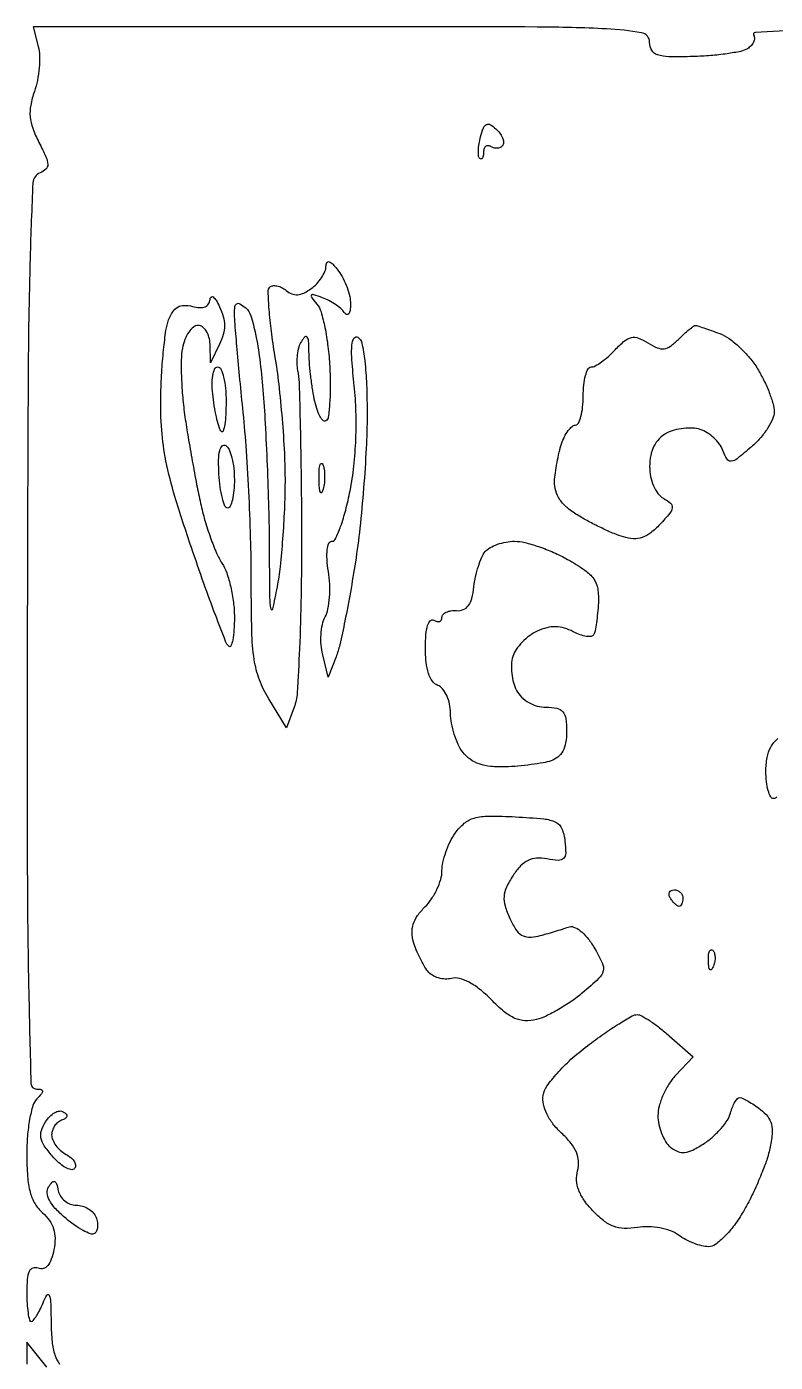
# Model space of a CAD drawing. Extents: x 0 to 102, y 0 to 135.
# Drawn here: x 0 to 7.62, y 121.75 to 135.36 of the extents above; entities that cross this region are included whole.
import ezdxf

# ---------------------------------------------------------------- set-up
doc = ezdxf.new("R2010")
doc.units = 0
doc.header["$MEASUREMENT"] = 0

msp = doc.modelspace()

# ---------------------------------------------------------------- linework, layer by layer
for points in [[(7.90967, 135.325603, 0.001831), (7.419249, 135.301087, 0.569499), (7.404297, 135.272493, -0.151105), (7.412552, 135.240647, -0.097869), (7.403382, 135.203406, -0.08101), (7.378162, 135.166401, -0.063281), (7.34043, 135.135604, -0.089398), (7.273342, 135.108823, -0.014456), (7.1343, 135.084586, -0.01556), (6.967052, 135.065681, -0.013121), (6.78915, 135.055851, -0.010458), (6.540877, 135.053854, -0.076144), (6.423697, 135.07335, -0.186344), (6.366525, 135.120088, -0.129977), (6.345, 135.201492, 0.365761), (6.263103, 135.298469, 0.02945), (5.904957, 135.337782, 0.011797), (5.1988, 135.35675, 0.000815), (3.205629, 135.36), (0.066257, 135.36), (0.116824, 135.158528, -0.055177), (0.129869, 135.062961, -0.027559), (0.126242, 134.94081, -0.026972), (0.108447, 134.813353, -0.03571), (0.077877, 134.700278, 0.037081), (0.040315, 134.559817, 0.069075), (0.034527, 134.442354, 0.06603), (0.061001, 134.324272, 0.031216), (0.12404, 134.18113, -0.012875), (0.196121, 134.032483, -0.096518), (0.214137, 133.956671, -0.21468), (0.194761, 133.90845, -0.100178), (0.136701, 133.871554, 0.297928), (0.062614, 133.768928, 0.00456), (0.034211, 133.002686, 0.005778), (0.014091, 131.7741, 0.000768), (0.005568, 129.177774, 0.00094), (0.005882, 126.83363, 0.00459), (0.020736, 125.506713, 0.001853), (0.042886, 124.586987, 0.406099), (0.100245, 124.5312, -0.050454), (0.14689, 124.526481, -0.35278), (0.160474, 124.51005, -0.183035), (0.15034, 124.482244, -0.018459), (0.10152, 124.42968, 0.128075), (0.062121, 124.362534, 0.024226), (0.029821, 124.222972, 0.024455), (0.007449, 124.051957, 0.020299), (0, 123.868553, 0.017578), (0.008084, 123.638661, 0.048073), (0.034983, 123.478485, 0.067941), (0.084251, 123.361341, 0.080813), (0.160978, 123.269331, -0.058956), (0.231522, 123.191851, -0.080193), (0.273485, 123.107312, -0.075802), (0.288104, 123.010184, -0.046774), (0.277077, 122.894951, -0.035541), (0.250561, 122.795248, -0.093106), (0.214117, 122.731102, -0.151245), (0.168764, 122.702145, -0.159952), (0.1161, 122.704738, 0.174667), (0.06333, 122.705823, 0.205067), (0.026307, 122.672704, 0.089238), (0.005571, 122.594269, 0.020115), (0, 122.455845, 0.014419), (0.003245, 122.343348, 0.02365), (0.013226, 122.248599, 0.02026), (0.027321, 122.176391, 0.347425), (0.045026, 122.1624, 0.228178), (0.066812, 122.172888, 0.026307), (0.099301, 122.218315, 0.027483), (0.133977, 122.279831, 0.019041), (0.166564, 122.35275, -0.041795), (0.205778, 122.430773, -0.61868), (0.229237, 122.428737, -0.085942), (0.243415, 122.360443, -0.004937), (0.248438, 122.145454, 0.020643), (0.258868, 121.95518, 0.053027), (0.28648, 121.820353, 0.076753), (0.33299, 121.726751, 0.112022)], [(7.640607, 127.508119, -0.233512), (7.608381, 127.4922, -0.277721), (7.577918, 127.510534, -0.052295), (7.552601, 127.573423, -0.042571), (7.535129, 127.662755, -0.027018), (7.5294, 127.768705, -0.043342), (7.541662, 127.909895, -0.083151), (7.579379, 128.016797, -0.083629), (7.649691, 128.105189, -0.044269)], [(0.204337, 121.6971), (0.00084, 121.9509), (0.00042, 121.72577, 0.074073)]]:
    msp.add_lwpolyline(points, format="xyb")
for points in [[(4.779651, 134.318923, -0.047171), (4.8186, 134.275477, -0.059215), (4.845373, 134.228532, -0.071078), (4.856786, 134.185299, -0.166709), (4.849775, 134.15307, -0.121744), (4.828736, 134.132093, -0.10174), (4.798909, 134.121581, -0.092287), (4.764802, 134.12322, -0.080555), (4.731754, 134.136913, 0.110306), (4.701765, 134.147314, 0.182985), (4.676134, 134.140828, 0.160128), (4.658913, 134.117864, 0.081648), (4.653, 134.081893, -0.035907), (4.650324, 134.044676, -0.099813), (4.64156, 134.0201, -0.236239), (4.628689, 134.011935, -0.225392), (4.614056, 134.017144, -0.17633), (4.601846, 134.043328, -0.031588), (4.600526, 134.098091, -0.030707), (4.607321, 134.165505, -0.023487), (4.622686, 134.238018, -0.028407), (4.651638, 134.327605, -0.183391), (4.682849, 134.362331, -0.256365), (4.722346, 134.361304, -0.054489)], [(3.175191, 132.86928, -0.043563), (3.222658, 132.793652, -0.031264), (3.262533, 132.702135, -0.031777), (3.289666, 132.609478, -0.057257), (3.298105, 132.53088, -0.029891), (3.293785, 132.466698, -0.131589), (3.279536, 132.431899, -0.353725), (3.258905, 132.42684, -0.133511), (3.234655, 132.447471, 0.065935), (3.199591, 132.486487, 0.02831), (3.143753, 132.528972, 0.027406), (3.078304, 132.568117, 0.032458), (3.012484, 132.597458, 0.009984), (2.92331, 132.628448, 0.302899), (2.901612, 132.622355, 0.352315), (2.900958, 132.601492, 0.011655), (2.956142, 132.531753, -0.103629), (2.997972, 132.452608, -0.019607), (3.037082, 132.29312, -0.020186), (3.068427, 132.099991, -0.017314), (3.086097, 131.894802, -0.012272), (3.091422, 131.695676, -0.018219), (3.08545, 131.521309, -0.013585), (3.071653, 131.380743, -0.226828), (3.046989, 131.342359, -0.352494), (3.018117, 131.345964, -0.07046), (2.985357, 131.391074, -0.04702), (2.953857, 131.466963, -0.025525), (2.929, 131.564948, -0.012931), (2.908751, 131.681834, -0.008755), (2.891471, 131.815928, -0.008825), (2.879323, 131.946164, -0.017383), (2.875105, 132.050025, 0.013314), (2.871654, 132.156279, 0.147581), (2.857165, 132.195712, 0.455501), (2.834057, 132.19735, 0.05566), (2.798047, 132.15241, 0.070642), (2.771653, 132.093823, 0.03792), (2.755368, 132.016059, 0.036854), (2.750613, 131.932639, 0.047355), (2.759149, 131.85631, -0.04384), (2.773935, 131.732002, -0.001821), (2.786076, 131.284398, -0.003145), (2.795205, 130.753319, -0.002227), (2.799047, 130.1571, -0.004784), (2.794511, 129.558395, -0.006546), (2.778212, 129.019542, -0.00442), (2.754699, 128.569272, -0.073501), (2.723859, 128.422963), (2.645638, 128.211627), (2.465094, 128.507563, -0.048351), (2.370321, 128.703172, -0.051507), (2.317343, 128.909257, -0.031302), (2.292654, 129.195242, -0.006767), (2.287688, 129.6918, 0.00795), (2.282724, 130.093256, 0.00483), (2.264722, 130.567674, 0.004839), (2.237757, 131.038047, 0.008513), (2.205097, 131.4261, -0.001495), (2.172105, 131.761665, -0.001927), (2.143908, 132.07012, -0.001464), (2.122029, 132.328797, -0.01692), (2.117183, 132.430509, -0.028754), (2.120588, 132.508367, -0.245668), (2.139198, 132.536587, -0.272248), (2.171335, 132.535764, -0.033889), (2.230327, 132.493205, -0.14767), (2.282453, 132.41448, -0.021116), (2.330742, 132.224893, -0.020429), (2.373125, 131.972431, -0.011128), (2.405513, 131.659758, -0.006612), (2.428806, 131.316427, -0.003489), (2.449106, 130.889704, -0.00347), (2.463809, 130.452528, -0.005348), (2.469855, 130.074262, 0.001188), (2.473925, 129.543224, 0.045893), (2.485959, 129.425373, 0.810188), (2.506593, 129.425054, 0.010093), (2.553081, 129.6495, 0.019106), (2.583532, 129.856816, 0.007977), (2.609403, 130.138204, 0.007879), (2.62756, 130.440611, 0.01012), (2.634239, 130.719172, 0.013444), (2.62743, 131.013194, 0.007895), (2.604284, 131.364302, 0.007892), (2.57003, 131.714861, 0.013323), (2.528874, 132.007269, -0.009324), (2.491664, 132.257148, -0.013925), (2.469325, 132.476846, -0.008843), (2.459186, 132.658382, -0.208836), (2.477503, 132.705103, -0.163203), (2.507202, 132.719886, -0.084656), (2.549076, 132.718604, -0.069308), (2.596436, 132.701961, -0.054156), (2.641945, 132.671851, 0.078822), (2.700159, 132.637318, 0.112968), (2.759235, 132.628202, 0.095731), (2.823503, 132.645489, 0.044463), (2.89779, 132.690272, 0.045706), (2.954541, 132.74032, 0.042157), (3.002971, 132.801141, 0.044851), (3.036706, 132.863105, 0.09681), (3.048291, 132.915927, -0.109556), (3.058086, 132.955762, -0.383178), (3.080627, 132.964754, -0.124257), (3.117918, 132.939269, -0.019125)], [(1.964454, 132.50475, -0.045146), (2.001587, 132.40584, -0.067329), (2.013956, 132.3144, -0.067329), (2.001587, 132.22296, -0.045146), (1.964454, 132.12405), (1.872652, 131.9337), (1.866926, 132.12405, 0.058963), (1.856083, 132.196845, 0.076274), (1.828711, 132.258485, 0.093346), (1.789699, 132.299835, 0.158389), (1.744875, 132.3144, 0.173415), (1.697225, 132.297361, 0.071387), (1.650246, 132.246059, 0.058867), (1.610925, 132.170771, 0.045823), (1.586084, 132.08175, 0.041185), (1.574206, 131.961207, 0.013125), (1.576074, 131.780759, 0.013), (1.58872, 131.579008, 0.014142), (1.61164, 131.3838, 0.005091), (1.644287, 131.175335, 0.003211), (1.686434, 130.932639, 0.003224), (1.730946, 130.694545, 0.00592), (1.770737, 130.501333, 0.016882), (1.814898, 130.327448, 0.015023), (1.872246, 130.149954, 0.015258), (1.933505, 129.993441, 0.044143), (1.988406, 129.890959, -0.061845), (2.037054, 129.791902, -0.026561), (2.077813, 129.650086, -0.025786), (2.105699, 129.492548, -0.030918), (2.115, 129.342277, -0.01518), (2.110976, 129.209757, -0.032306), (2.098165, 129.108056, -0.055411), (2.079629, 129.048264, -0.528543), (2.057689, 129.044111, -0.104241), (2.025924, 129.092843, -0.002183), (1.922172, 129.363896, -0.004982), (1.804972, 129.683736, -0.003323), (1.676833, 130.052261, -0.008148), (1.509742, 130.570874, -0.024054), (1.418112, 130.933826, -0.031122), (1.374786, 131.24817, -0.023778), (1.365343, 131.5953, -0.00982), (1.374954, 131.835489, -0.010816), (1.393848, 132.067487, -0.010279), (1.418301, 132.26456, -0.052773), (1.445455, 132.371144, -0.054485), (1.486852, 132.453914, -0.120368), (1.537796, 132.502196, -0.12827), (1.602975, 132.519805, -0.066218), (1.687356, 132.509327, 0.046999), (1.762052, 132.497131, 0.110541), (1.817587, 132.505653, 0.15755), (1.852287, 132.534001, 0.131703), (1.866926, 132.579483, -0.189574), (1.878018, 132.604045, -0.372339), (1.897937, 132.605222, -0.093696), (1.928589, 132.570979, -0.023478)], [(3.372873, 132.194377, -0.208205), (3.41416, 132.134885, -0.019526), (3.442666, 131.954908, -0.020197), (3.461598, 131.711586, -0.009831), (3.467083, 131.399957, -0.012375), (3.458058, 131.063455, -0.007032), (3.431346, 130.657021, -0.007018), (3.392911, 130.24815, -0.0115), (3.347558, 129.9033, -0.005443), (3.296606, 129.596641, -0.006239), (3.241093, 129.304862, -0.005668), (3.188171, 129.058773, -0.035218), (3.150834, 128.935265), (3.072117, 128.72863), (3.014511, 128.958151, -0.043475), (2.998588, 129.057448, -0.034671), (2.998284, 129.165949, -0.035788), (3.012346, 129.267153, -0.070564), (3.040164, 129.343242, 0.076216), (3.068758, 129.424267, 0.028872), (3.084283, 129.543587, 0.027786), (3.08644, 129.677472, 0.030365), (3.073442, 129.806806, -0.022305), (3.058904, 129.931278, -0.045983), (3.060885, 130.029194, -0.068119), (3.077311, 130.094021, -0.305672), (3.108124, 130.1148, 0.294733), (3.146256, 130.139416, 0.019498), (3.197723, 130.266302, 0.023206), (3.249242, 130.432883, 0.014822), (3.294254, 130.63055, 0.022051), (3.332011, 130.880096, 0.016663), (3.352158, 131.156563, 0.016505), (3.353959, 131.437315, 0.020026), (3.336434, 131.69992, -0.007876), (3.31244, 131.963061, -0.037203), (3.312318, 132.114505, -0.111021), (3.333501, 132.184294, -0.425311)], [(6.810835, 132.3144, -0.076674), (6.831376, 132.311232, -0.003839), (6.896287, 132.290168, -0.006098), (6.973199, 132.26351, -0.004369), (7.058554, 132.231909, -0.065457), (7.153811, 132.180603, -0.031335), (7.261409, 132.092263, -0.030408), (7.363839, 131.984477, -0.03792), (7.444445, 131.872359, -0.02265), (7.509125, 131.754588, -0.021753), (7.563839, 131.629875, -0.022286), (7.602311, 131.515841, -0.06982), (7.613684, 131.435943, -0.105531), (7.597829, 131.36093, -0.038592), (7.545959, 131.265011, -0.036159), (7.471178, 131.165646, -0.03589), (7.382688, 131.077825, -0.008671), (7.235303, 130.955559, -0.136766), (7.175868, 130.930197, -0.301228), (7.134262, 130.950485, -0.044437), (7.092066, 131.039392, 0.070463), (7.056775, 131.104765, 0.046453), (6.999806, 131.168612, 0.046072), (6.931273, 131.221509, 0.064572), (6.861274, 131.254147, 0.064443), (6.783029, 131.268274, 0.039898), (6.689523, 131.265483, 0.039465), (6.595976, 131.24764, 0.056066), (6.517396, 131.21631, 0.076634), (6.443148, 131.160524, 0.075861), (6.388847, 131.084788, 0.068947), (6.356007, 130.989816, 0.04885), (6.345, 130.877427, 0.048894), (6.355066, 130.774736, 0.052869), (6.38487, 130.67875, 0.058467), (6.429819, 130.600878, 0.10546), (6.484958, 130.552483, -0.050336), (6.55767, 130.501578, -0.25267), (6.574776, 130.456737, -0.14183), (6.549874, 130.399805, -0.01398), (6.450029, 130.286439, -0.039392), (6.35636, 130.200561, -0.083451), (6.270066, 130.15378, -0.094448), (6.180424, 130.140972, -0.062115), (6.077421, 130.158706, -0.025762), (5.983585, 130.192542, -0.011161), (5.862351, 130.246669, -0.01101), (5.735701, 130.31009, -0.014364), (5.622917, 130.373918, -0.037104), (5.509221, 130.454727, -0.066233), (5.431452, 130.538802, -0.08005), (5.387887, 130.627979, -0.086771), (5.376179, 130.723822, -0.021121), (5.384487, 130.812138, -0.012294), (5.401513, 130.917229, -0.012278), (5.423786, 131.021854, -0.02025), (5.448314, 131.10885, -0.035102), (5.47788, 131.181713, -0.045495), (5.51534, 131.243285, -0.052746), (5.55468, 131.286119, -0.182616), (5.589301, 131.2992, 0.287381), (5.619789, 131.318301, 0.047793), (5.645023, 131.386179, 0.039954), (5.662483, 131.481832, 0.025175), (5.6682, 131.5953, -0.025955), (5.674094, 131.708764, -0.041068), (5.692083, 131.804421, -0.049718), (5.718113, 131.872065, -0.283257), (5.749504, 131.8914, 0.128838), (5.791169, 131.902317, 0.027372), (5.85496, 131.942959, 0.026938), (5.925762, 131.99973, 0.022767), (5.994331, 132.066921, -0.029386), (6.089091, 132.15735, -0.124822), (6.158912, 132.1915, -0.146388), (6.230317, 132.185476, -0.045874), (6.32722, 132.136671, 0.039617), (6.422013, 132.087434, 0.129465), (6.491387, 132.077491, 0.129046), (6.556794, 132.102996, 0.039249), (6.638336, 132.17265, -0.010089), (6.694876, 132.226953, -0.014298), (6.747479, 132.272761, -0.010314), (6.792567, 132.308279, -0.163074)], [(1.944995, 131.8914, -0.299902), (1.978088, 131.869589, -0.041931), (2.005312, 131.787853, -0.036586), (2.02422, 131.673995, -0.02286), (2.0304, 131.5389, -0.012704), (2.027046, 131.406893, -0.026007), (2.016422, 131.303925, -0.036971), (2.001193, 131.238511, -0.563819), (1.982814, 131.233986, -0.123708), (1.962223, 131.268396, -0.013842), (1.938097, 131.357162, -0.016143), (1.91537, 131.46624, -0.012435), (1.897409, 131.586486, -0.024631), (1.888507, 131.70632, -0.044958), (1.894868, 131.804106, -0.061592), (1.913891, 131.8708, -0.301117)], [(2.026537, 131.090087, -0.156011), (2.060715, 131.050138, -0.036943), (2.089014, 130.965962, -0.034512), (2.108501, 130.85976, -0.028125), (2.115, 130.744307, -0.022049), (2.110077, 130.632737, -0.035387), (2.095007, 130.538713, -0.039839), (2.073341, 130.470912, -0.304372), (2.04694, 130.4532, -0.310128), (2.019256, 130.472198, -0.029369), (1.992879, 130.554773, -0.029443), (1.971217, 130.66645, -0.01845), (1.958477, 130.79898, -0.016678), (1.954719, 130.945852, -0.055533), (1.966134, 131.041548, -0.142536), (1.99126, 131.086169, -0.344864)], [(3.016492, 130.89896, -0.06278), (3.029899, 130.848374, -0.030339), (3.034794, 130.781449, -0.029507), (3.031463, 130.710099, -0.037336), (3.019627, 130.64516, -0.087174), (3.004709, 130.612532, -0.597527), (2.991163, 130.614016, -0.080377), (2.980928, 130.65893, -0.012823), (2.977493, 130.7493, -0.014395), (2.978995, 130.840678, -0.052471), (2.987656, 130.897955, -0.333666), (3.001365, 130.908856, -0.31318)], [(4.96909, 130.1148, -0.060519), (5.072614, 130.102224, -0.02206), (5.214568, 130.060497, -0.021494), (5.367383, 130.000699, -0.02402), (5.508782, 129.929937, -0.022223), (5.684941, 129.820358, -0.08885), (5.775078, 129.731519, -0.116461), (5.815993, 129.630125, -0.052314), (5.8228, 129.485787, -0.010188), (5.814699, 129.381847, -0.012032), (5.802675, 129.28396, -0.010944), (5.788792, 129.202185, -0.071155), (5.775215, 129.162821, -0.245391), (5.750152, 129.145104, -0.069356), (5.700794, 129.145323, -0.052838), (5.637089, 129.161488, -0.034342), (5.567764, 129.192675, 0.051215), (5.476821, 129.229958, 0.068128), (5.388588, 129.243353, 0.066036), (5.297898, 129.23267, 0.044627), (5.199536, 129.198061, 0.0542), (5.121492, 129.151721, 0.041023), (5.046947, 129.085528, 0.041989), (4.986617, 129.010733, 0.071997), (4.951751, 128.938753, 0.064541), (4.937662, 128.860631, 0.039898), (4.940487, 128.767229, 0.039456), (4.958353, 128.673753, 0.055976), (4.98969, 128.595196, 0.07576), (5.041481, 128.526015, 0.064212), (5.114319, 128.470794, 0.062987), (5.200263, 128.434999, 0.067308), (5.290477, 128.4228, -0.048959), (5.399876, 128.412062, -0.170671), (5.460074, 128.376486, -0.144069), (5.490632, 128.306707, -0.031663), (5.499, 128.174701, -0.04213), (5.489456, 128.06163, -0.079875), (5.460102, 127.975323, -0.098338), (5.410471, 127.91436, -0.096329), (5.340968, 127.876445, -0.032829), (5.259388, 127.856334, -0.011141), (5.138584, 127.837608, -0.011024), (5.003817, 127.822798, -0.012459), (4.873916, 127.81467, -0.033176), (4.726938, 127.818897, -0.060052), (4.609524, 127.844542, -0.071818), (4.516359, 127.892855, -0.075448), (4.442439, 127.964876, -0.054878), (4.395294, 128.043856, -0.030816), (4.355163, 128.148285, -0.030388), (4.327271, 128.260067, -0.043109), (4.317291, 128.362005, 0.049876), (4.306846, 128.455624, 0.054381), (4.278113, 128.542494, 0.061312), (4.236516, 128.610258, 0.133628), (4.1877, 128.646006, -0.147896), (4.132935, 128.688516, -0.074423), (4.093058, 128.767314, -0.053816), (4.068578, 128.880835, -0.026222), (4.0608, 129.029044, -0.020184), (4.066205, 129.162886, -0.052718), (4.083994, 129.257387, -0.110641), (4.111427, 129.306225, -0.362819), (4.1454, 129.3111, 0.071788), (4.17777, 129.297022, 0.147441), (4.205149, 129.29773, 0.189057), (4.22322, 129.312716, 0.126864), (4.23, 129.339007, -0.186387), (4.241455, 129.368669, -0.100505), (4.27349, 129.392192, -0.076067), (4.321396, 129.406029, -0.052184), (4.37805, 129.40745, 0.115425), (4.446922, 129.417904, 0.140866), (4.498204, 129.457733, 0.095802), (4.533415, 129.532616, 0.034052), (4.554736, 129.6495, -0.025985), (4.572133, 129.754424, -0.024027), (4.600655, 129.85981, -0.024779), (4.635218, 129.951108, -0.070023), (4.670845, 130.00905, -0.092216), (4.71943, 130.049625, -0.042811), (4.794537, 130.083736, -0.040466), (4.881979, 130.106984, -0.044772)], [(4.977846, 127.305845, -0.009817), (5.267935, 127.284894, -0.0911), (5.38847, 127.25109, -0.184596), (5.450179, 127.184927, -0.067614), (5.482422, 127.058908, -0.026892), (5.490075, 126.934995, -0.201653), (5.468182, 126.881742, -0.215294), (5.415844, 126.862122, -0.030867), (5.299548, 126.876991, 0.060844), (5.19335, 126.884154, 0.1008), (5.106759, 126.861571, 0.091215), (5.030139, 126.804767, 0.042744), (4.953655, 126.707325, 0.034066), (4.886627, 126.588037, 0.091876), (4.861681, 126.494485, 0.092123), (4.871945, 126.398355, 0.03437), (4.919815, 126.27072, 0.036933), (4.980103, 126.160719, 0.110956), (5.040946, 126.101176, 0.134573), (5.113992, 126.079693, 0.0662), (5.210977, 126.090768, 0.006545), (5.291304, 126.11205, 0.005201), (5.37748, 126.137063, 0.00526), (5.456886, 126.161923, 0.01312), (5.514212, 126.182212, -0.182993), (5.570671, 126.182462, -0.075861), (5.638383, 126.144677, -0.057986), (5.709534, 126.074814, -0.036299), (5.776099, 125.978784, -0.021838), (5.862121, 125.817468, -0.173213), (5.870699, 125.734652, -0.144985), (5.825831, 125.657685, -0.013887), (5.661907, 125.511787, -0.024083), (5.546725, 125.42398, -0.019843), (5.416094, 125.34144, -0.020292), (5.289898, 125.275219, -0.049232), (5.190972, 125.239747, -0.071396), (5.075277, 125.227746, -0.094315), (4.972245, 125.251574, -0.070715), (4.864515, 125.318597, -0.024742), (4.730364, 125.442873, 0.029258), (4.616184, 125.54675, 0.046712), (4.506389, 125.619681, 0.057802), (4.407804, 125.658771, 0.130177), (4.328012, 125.65902, -0.075115), (4.263171, 125.652132, -0.061306), (4.194283, 125.663715, -0.062746), (4.131934, 125.691137, -0.089079), (4.086394, 125.730868, -0.037253), (4.04802, 125.786808, -0.017377), (4.006456, 125.864352, -0.017106), (3.968285, 125.949127, -0.022911), (3.939927, 126.028522, -0.069501), (3.924859, 126.122813, -0.083479), (3.937989, 126.211561, -0.074588), (3.981372, 126.298606, -0.043562), (4.056472, 126.388072, 0.048125), (4.122889, 126.468672, 0.037651), (4.179026, 126.567225, 0.038777), (4.217499, 126.667907, 0.071994), (4.23, 126.754276, -0.054785), (4.239633, 126.841929, -0.029362), (4.269508, 126.946759, -0.028858), (4.312993, 127.051347, -0.039841), (4.364496, 127.138971, -0.064993), (4.457027, 127.240144, -0.109063), (4.558599, 127.2934, -0.066775), (4.70668, 127.313104, -0.012851)], [(6.593807, 126.5616, -0.093332), (6.628007, 126.55516, -0.09642), (6.657082, 126.536749, -0.099167), (6.676542, 126.50928, -0.105053), (6.6834, 126.477, -0.042167), (6.680664, 126.444611, -0.061769), (6.672441, 126.417251, -0.081139), (6.660359, 126.398699, -0.210953), (6.646093, 126.3924, -0.151918), (6.628265, 126.397945, -0.038439), (6.604386, 126.417251, -0.035638), (6.579257, 126.444617, -0.029505), (6.5565, 126.477, -0.082592), (6.543259, 126.509326, -0.161196), (6.545891, 126.536749, -0.182303), (6.563779, 126.554977, -0.108972)], [(6.988312, 125.946487, -0.126455), (7.004661, 125.918829, -0.060344), (7.011358, 125.877772, -0.05415), (7.008192, 125.830603, -0.051402), (6.994991, 125.784337, -0.054073), (6.976248, 125.749087, -0.470617), (6.96083, 125.747628, -0.168741), (6.948874, 125.772311, -0.018894), (6.943879, 125.83545, -0.028489), (6.944809, 125.894347, -0.077125), (6.954176, 125.934954, -0.208169), (6.969797, 125.950397, -0.296942)], [(6.2181, 125.2895, -0.121859), (6.264698, 125.27665, -0.017777), (6.349205, 125.225169, -0.019225), (6.446408, 125.155606, -0.015419), (6.545615, 125.073655), (6.788529, 124.860057), (6.609065, 124.669026, 0.048597), (6.540365, 124.57997, 0.036377), (6.482318, 124.470414, 0.037194), (6.442556, 124.358065, 0.066549), (6.4296, 124.261156, 0.051346), (6.438941, 124.170432, 0.042344), (6.466752, 124.07718, 0.044061), (6.507601, 123.995257, 0.08205), (6.556076, 123.939351, 0.073115), (6.63067, 123.89395, 0.129876), (6.701417, 123.883802, 0.091769), (6.784654, 123.909446, 0.024544), (6.90465, 123.979909, 0.037005), (6.992742, 124.047437, 0.032752), (7.073841, 124.129856, 0.034221), (7.137031, 124.214121, 0.079978), (7.16874, 124.286016, -0.029782), (7.188737, 124.347317, -0.042389), (7.214138, 124.398638, -0.04951), (7.240865, 124.434291, -0.223295), (7.264317, 124.443909, -0.102751), (7.294031, 124.436165, -0.015877), (7.348008, 124.407271, -0.017141), (7.410294, 124.368437, -0.014151), (7.473979, 124.322962, -0.065356), (7.547736, 124.250154, -0.107036), (7.58562, 124.171345, -0.083737), (7.592482, 124.070199, -0.028277), (7.569475, 123.923802, -0.032428), (7.53163, 123.790819, -0.014177), (7.46521, 123.619797, -0.013961), (7.384181, 123.441573, -0.018127), (7.299607, 123.28335, -0.027129), (7.207915, 123.143819, -0.035612), (7.108942, 123.027926, -0.039131), (7.015584, 122.946939, -0.160442), (6.945331, 122.9238, -0.062284), (6.878193, 122.932196, -0.029885), (6.795326, 122.958609, -0.029069), (6.710966, 122.996936, -0.036719), (6.638281, 123.0423, 0.069709), (6.556037, 123.086398, 0.042599), (6.449653, 123.115593, 0.040694), (6.333179, 123.127438, 0.044996), (6.220262, 123.119529, -0.047073), (6.084996, 123.110618, -0.083806), (5.975827, 123.132239, -0.077942), (5.87461, 123.189964, -0.036021), (5.76302, 123.293066, -0.035412), (5.675669, 123.400622, -0.062773), (5.622401, 123.501477, -0.074929), (5.60152, 123.598979, -0.079459), (5.611005, 123.69626, 0.078452), (5.620743, 123.794111, 0.086295), (5.599084, 123.886803, 0.070731), (5.542517, 123.980544, 0.034818), (5.447016, 124.082284, -0.040636), (5.360364, 124.176774, -0.052229), (5.29812, 124.276814, -0.059236), (5.263895, 124.375486, -0.089985), (5.260631, 124.465965, -0.117948), (5.297721, 124.559301, -0.028451), (5.401729, 124.690599, -0.027142), (5.543769, 124.833865, -0.021997), (5.7105, 124.971878, -0.009247), (5.878696, 125.094244, -0.012836), (6.034095, 125.197126, -0.009344), (6.166168, 125.276373, -0.137942)], [(0.372316, 124.298739, -0.072753), (0.400956, 124.274673, -0.234337), (0.407321, 124.251342, -0.207929), (0.39264, 124.230067, -0.058817), (0.355383, 124.212561, 0.093305), (0.316557, 124.190954, 0.07014), (0.28364, 124.154676, 0.068589), (0.261412, 124.109792, 0.080895), (0.2538, 124.063054, 0.10541), (0.264524, 124.012751, 0.054909), (0.297083, 123.957156, 0.051066), (0.344787, 123.905074, 0.054303), (0.401145, 123.864949, -0.049013), (0.453033, 123.828826, -0.083386), (0.486934, 123.788439, -0.123355), (0.498096, 123.750543, -0.209585), (0.486282, 123.720282, -0.260135), (0.450535, 123.710142, -0.070486), (0.393745, 123.732386, -0.052551), (0.326529, 123.780277, -0.033081), (0.25862, 123.848843, -0.029659), (0.178144, 123.95358, -0.100712), (0.145158, 124.032676, -0.127427), (0.149592, 124.107581, -0.061485), (0.190416, 124.195334, -0.052214), (0.233884, 124.251045, -0.071865), (0.283965, 124.289944, -0.091581), (0.332591, 124.306832, -0.178145)], [(0.321468, 123.49485, 0.094352), (0.344303, 123.4383, 0.080024), (0.38741, 123.39029, 0.079458), (0.443733, 123.357976, 0.090822), (0.504752, 123.3468, -0.073947), (0.567165, 123.337519, -0.064304), (0.627475, 123.310319, -0.066863), (0.676649, 123.270093, -0.096604), (0.706354, 123.222609, -0.053545), (0.719753, 123.172124, -0.064525), (0.720908, 123.123093, -0.076373), (0.710297, 123.082844, -0.152928), (0.688978, 123.058227, -0.233326), (0.649861, 123.054494, -0.032824), (0.57396, 123.089208, -0.031821), (0.483579, 123.145645, -0.022013), (0.388748, 123.220134, -0.028503), (0.290336, 123.31496, -0.064792), (0.230651, 123.398997, -0.097018), (0.208595, 123.471655, -0.167042), (0.22284, 123.532567, -0.036864), (0.258767, 123.581384, -0.316996), (0.283593, 123.587688, -0.232982), (0.303897, 123.565795, -0.023583)]]:
    msp.add_lwpolyline(points, format="xyb", close=True)

doc.saveas('drawing.dxf')
